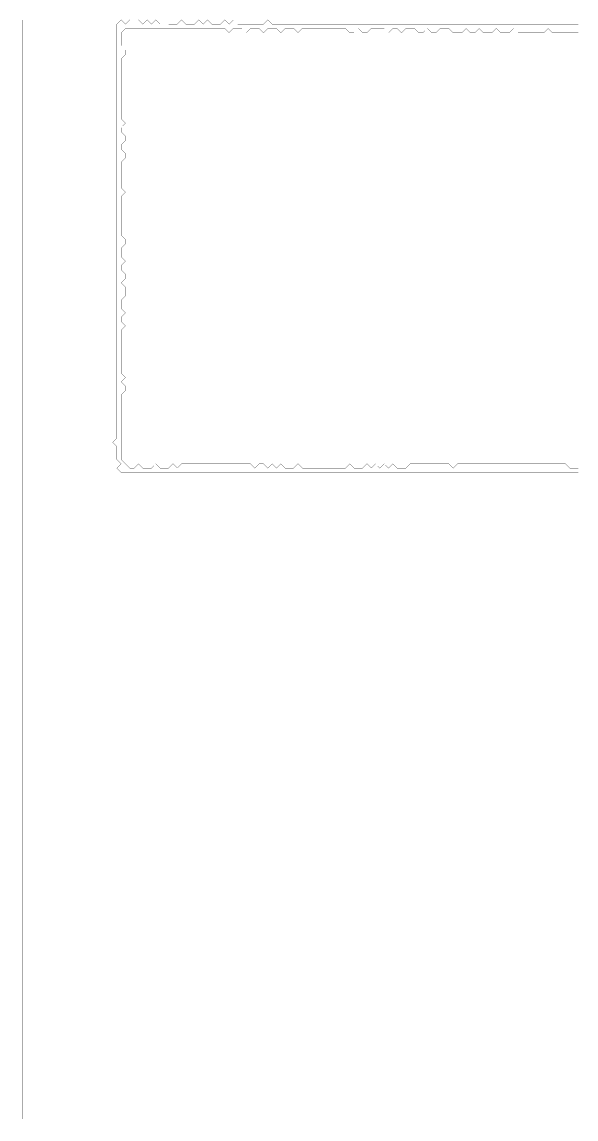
# Model space of a CAD drawing. Header units: metres. Extents: x 0 to 5064, y -5064 to 0.
# Drawn here: x 0 to 1273, y -5064 to -2542 of the extents above; entities that cross this region are included whole.
import ezdxf

# ---------------------------------------------------------------- set-up
doc = ezdxf.new("R2010")
doc.units = ezdxf.units.M
doc.layers.add('conductor', color=1, linetype='Continuous')
doc.layers.add('substrate', color=5, linetype='Continuous')

msp = doc.modelspace()

# ---------------------------------------------------------------- linework, layer by layer
at = {"layer": 'conductor', "const_width": 0.5}
msp.add_lwpolyline([(1278.4, -2566.7), (1268.5, -2566.7), (1258.6, -2566.7), (1248.7, -2566.7), (1238.8, -2566.7), (1228.9, -2566.7), (1218.9, -2566.7), (1209, -2556.8), (1199.1, -2566.7), (1189.2, -2566.7), (1179.3, -2566.7), (1169.4, -2566.7), (1159.5, -2566.7), (1149.6, -2566.7), (1139.7, -2566.7), (1129.8, -2556.8), (1119.8, -2566.7), (1109.9, -2566.7), (1100, -2566.7), (1090.1, -2556.8), (1080.2, -2566.7), (1070.3, -2566.7), (1060.4, -2566.7), (1050.5, -2556.8), (1040.6, -2566.7), (1030.7, -2566.7), (1020.7, -2556.8), (1010.8, -2566.7), (1000.9, -2566.7), (991, -2566.7), (981.1, -2556.8), (971.2, -2556.8), (961.3, -2556.8), (951.4, -2566.7), (941.5, -2566.7), (931.6, -2556.8), (921.6, -2566.7), (911.7, -2566.7), (901.8, -2556.8), (891.9, -2556.8), (882, -2556.8), (872.1, -2566.7), (862.2, -2556.8), (852.3, -2556.8), (842.4, -2566.7), (832.5, -2556.8), (822.5, -2556.8), (812.6, -2556.8), (802.7, -2556.8), (792.8, -2566.7), (782.9, -2566.7), (773, -2556.8), (763.1, -2566.7), (753.2, -2566.7), (743.3, -2556.8), (733.4, -2556.8), (723.4, -2556.8), (713.5, -2556.8), (703.6, -2556.8), (693.7, -2556.8), (683.8, -2556.8), (673.9, -2556.8), (664, -2556.8), (654.1, -2556.8), (644.2, -2556.8), (634.2, -2566.7), (624.3, -2556.8), (614.4, -2556.8), (604.5, -2556.8), (594.6, -2566.7), (584.7, -2556.8), (574.8, -2556.8), (564.9, -2556.8), (555, -2566.7), (545.1, -2556.8), (535.1, -2556.8), (525.2, -2556.8), (515.3, -2566.7), (505.4, -2556.8), (495.5, -2556.8), (485.6, -2556.8), (475.7, -2566.7), (465.8, -2556.8), (455.9, -2556.8), (446, -2556.8), (436, -2556.8), (426.1, -2556.8), (416.2, -2556.8), (406.3, -2556.8), (396.4, -2556.8), (386.5, -2556.8), (376.6, -2556.8), (366.7, -2556.8), (356.8, -2556.8), (346.9, -2556.8), (336.9, -2556.8), (327, -2556.8), (317.1, -2556.8), (307.2, -2556.8), (297.3, -2556.8), (287.4, -2556.8), (277.5, -2556.8), (267.6, -2556.8), (257.7, -2556.8), (247.8, -2556.8), (237.8, -2556.8), (227.9, -2566.7), (227.9, -2576.6), (227.9, -2586.6), (227.9, -2596.5), (237.8, -2606.4), (237.8, -2616.3), (227.9, -2626.2), (227.9, -2636.1), (227.9, -2646), (227.9, -2655.9), (227.9, -2665.8), (227.9, -2675.7), (227.9, -2685.7), (227.9, -2695.6), (227.9, -2705.5), (227.9, -2715.4), (227.9, -2725.3), (227.9, -2735.2), (227.9, -2745.1), (227.9, -2755), (227.9, -2764.9), (237.8, -2774.8), (227.9, -2784.8), (227.9, -2794.7), (237.8, -2804.6), (237.8, -2814.5), (227.9, -2824.4), (227.9, -2834.3), (237.8, -2844.2), (237.8, -2854.1), (227.9, -2864), (227.9, -2873.9), (227.9, -2883.9), (227.9, -2893.8), (227.9, -2903.7), (227.9, -2913.6), (227.9, -2923.5), (237.8, -2933.4), (227.9, -2943.3), (227.9, -2953.2), (227.9, -2963.1), (227.9, -2973), (227.9, -2983), (227.9, -2992.9), (227.9, -3002.8), (227.9, -3012.7), (227.9, -3022.6), (227.9, -3032.5), (237.8, -3042.4), (237.8, -3052.3), (227.9, -3062.2), (227.9, -3072.1), (227.9, -3082.1), (237.8, -3092), (227.9, -3101.9), (227.9, -3111.8), (237.8, -3121.7), (237.8, -3131.6), (227.9, -3141.5), (237.8, -3151.4), (237.8, -3161.3), (237.8, -3171.2), (227.9, -3181.2), (227.9, -3191.1), (227.9, -3201), (237.8, -3210.9), (227.9, -3220.8), (227.9, -3230.7), (237.8, -3240.6), (227.9, -3250.5), (227.9, -3260.4), (227.9, -3270.4), (227.9, -3280.3), (227.9, -3290.2), (227.9, -3300.1), (227.9, -3310), (227.9, -3319.9), (227.9, -3329.8), (227.9, -3339.7), (227.9, -3349.6), (237.8, -3359.5), (227.9, -3369.5), (237.8, -3379.4), (237.8, -3389.3), (227.9, -3399.2), (227.9, -3409.1), (227.9, -3419), (227.9, -3428.9), (227.9, -3438.8), (227.9, -3448.7), (227.9, -3458.6), (227.9, -3468.6), (227.9, -3478.5), (227.9, -3488.4), (227.9, -3498.3), (227.9, -3508.2), (227.9, -3518.1), (227.9, -3528), (227.9, -3537.9), (227.9, -3547.8), (237.8, -3557.7), (247.8, -3567.7), (257.7, -3567.7), (267.6, -3557.7), (277.5, -3567.7), (287.4, -3567.7), (297.3, -3567.7), (307.2, -3557.7), (317.1, -3567.7), (327, -3567.7), (336.9, -3567.7), (346.9, -3557.7), (356.8, -3567.7), (366.7, -3557.7), (376.6, -3557.7), (386.5, -3557.7), (396.4, -3557.7), (406.3, -3557.7), (416.2, -3557.7), (426.1, -3557.7), (436, -3557.7), (446, -3557.7), (455.9, -3557.7), (465.8, -3557.7), (475.7, -3557.7), (485.6, -3557.7), (495.5, -3557.7), (505.4, -3557.7), (515.3, -3557.7), (525.2, -3557.7), (535.1, -3567.7), (545.1, -3557.7), (555, -3557.7), (564.9, -3567.7), (574.8, -3557.7), (584.7, -3567.7), (594.6, -3557.7), (604.5, -3567.7), (614.4, -3567.7), (624.3, -3567.7), (634.2, -3557.7), (644.2, -3567.7), (654.1, -3567.7), (664, -3567.7), (673.9, -3567.7), (683.8, -3567.7), (693.7, -3567.7), (703.6, -3567.7), (713.5, -3567.7), (723.4, -3567.7), (733.4, -3567.7), (743.3, -3567.7), (753.2, -3557.7), (763.1, -3567.7), (773, -3567.7), (782.9, -3567.7), (792.8, -3557.7), (802.7, -3567.7), (812.6, -3557.7), (822.5, -3567.7), (832.5, -3557.7), (842.4, -3567.7), (852.3, -3557.7), (862.2, -3567.7), (872.1, -3567.7), (882, -3567.7), (891.9, -3557.7), (901.8, -3557.7), (911.7, -3557.7), (921.6, -3557.7), (931.6, -3557.7), (941.5, -3557.7), (951.4, -3557.7), (961.3, -3557.7), (971.2, -3557.7), (981.1, -3557.7), (991, -3567.7), (1000.9, -3557.7), (1010.8, -3557.7), (1020.7, -3557.7), (1030.7, -3557.7), (1040.6, -3557.7), (1050.5, -3557.7), (1060.4, -3557.7), (1070.3, -3557.7), (1080.2, -3557.7), (1090.1, -3557.7), (1100, -3557.7), (1109.9, -3557.7), (1119.8, -3557.7), (1129.8, -3557.7), (1139.7, -3557.7), (1149.6, -3557.7), (1159.5, -3557.7), (1169.4, -3557.7), (1179.3, -3557.7), (1189.2, -3557.7), (1199.1, -3557.7), (1209, -3557.7), (1218.9, -3557.7), (1228.9, -3557.7), (1238.8, -3557.7), (1248.7, -3557.7), (1258.6, -3567.7), (1268.5, -3567.7), (1278.4, -3567.7)], dxfattribs=at)
at = {"layer": 'substrate', "const_width": 0.5}
for points in [[(0, -2537), (0, -2546.9), (0, -2556.8), (0, -2566.7), (0, -2576.6), (0, -2586.6), (0, -2596.5), (0, -2606.4), (0, -2616.3), (0, -2626.2), (0, -2636.1), (0, -2646), (0, -2655.9), (0, -2665.8), (0, -2675.7), (0, -2685.7), (0, -2695.6), (0, -2705.5), (0, -2715.4), (0, -2725.3), (0, -2735.2), (0, -2745.1), (0, -2755), (0, -2764.9), (0, -2774.8), (0, -2784.8), (0, -2794.7), (0, -2804.6), (0, -2814.5), (0, -2824.4), (0, -2834.3), (0, -2844.2), (0, -2854.1), (0, -2864), (0, -2873.9), (0, -2883.9), (0, -2893.8), (0, -2903.7), (0, -2913.6), (0, -2923.5), (0, -2933.4), (0, -2943.3), (0, -2953.2), (0, -2963.1), (0, -2973), (0, -2983), (0, -2992.9), (0, -3002.8), (0, -3012.7), (0, -3022.6), (0, -3032.5), (0, -3042.4), (0, -3052.3), (0, -3062.2), (0, -3072.1), (0, -3082.1), (0, -3092), (0, -3101.9), (0, -3111.8), (0, -3121.7), (0, -3131.6), (0, -3141.5), (0, -3151.4), (0, -3161.3), (0, -3171.2), (0, -3181.2), (0, -3191.1), (0, -3201), (0, -3210.9), (0, -3220.8), (0, -3230.7), (0, -3240.6), (0, -3250.5), (0, -3260.4), (0, -3270.4), (0, -3280.3), (0, -3290.2), (0, -3300.1), (0, -3310), (0, -3319.9), (0, -3329.8), (0, -3339.7), (0, -3349.6), (0, -3359.5), (0, -3369.5), (0, -3379.4), (0, -3389.3), (0, -3399.2), (0, -3409.1), (0, -3419), (0, -3428.9), (0, -3438.8), (0, -3448.7), (0, -3458.6), (0, -3468.6), (0, -3478.5), (0, -3488.4), (0, -3498.3), (0, -3508.2), (0, -3518.1), (0, -3528), (0, -3537.9), (0, -3547.8), (0, -3557.7), (0, -3567.7), (0, -3577.6), (0, -3587.5), (0, -3597.4), (0, -3607.3), (0, -3617.2), (0, -3627.1), (0, -3637), (0, -3646.9), (0, -3656.8), (0, -3666.8), (0, -3676.7), (0, -3686.6), (0, -3696.5), (0, -3706.4), (0, -3716.3), (0, -3726.2), (0, -3736.1), (0, -3746), (0, -3755.9), (0, -3765.9), (0, -3775.8), (0, -3785.7), (0, -3795.6), (0, -3805.5), (0, -3815.4), (0, -3825.3), (0, -3835.2), (0, -3845.1), (0, -3855.1), (0, -3865), (0, -3874.9), (0, -3884.8), (0, -3894.7), (0, -3904.6), (0, -3914.5), (0, -3924.4), (0, -3934.3), (0, -3944.2), (0, -3954.2), (0, -3964.1), (0, -3974), (0, -3983.9), (0, -3993.8), (0, -4003.7), (0, -4013.6), (0, -4023.5), (0, -4033.4), (0, -4043.3), (0, -4053.3), (0, -4063.2), (0, -4073.1), (0, -4083), (0, -4092.9), (0, -4102.8), (0, -4112.7), (0, -4122.6), (0, -4132.5), (0, -4142.4), (0, -4152.4), (0, -4162.3), (0, -4172.2), (0, -4182.1), (0, -4192), (0, -4201.9), (0, -4211.8), (0, -4221.7), (0, -4231.6), (0, -4241.5), (0, -4251.5), (0, -4261.4), (0, -4271.3), (0, -4281.2), (0, -4291.1), (0, -4301), (0, -4310.9), (0, -4320.8), (0, -4330.7), (0, -4340.6), (0, -4350.6), (0, -4360.5), (0, -4370.4), (0, -4380.3), (0, -4390.2), (0, -4400.1), (0, -4410), (0, -4419.9), (0, -4429.8), (0, -4439.8), (0, -4449.7), (0, -4459.6), (0, -4469.5), (0, -4479.4), (0, -4489.3), (0, -4499.2), (0, -4509.1), (0, -4519), (0, -4528.9), (0, -4538.9), (0, -4548.8), (0, -4558.7), (0, -4568.6), (0, -4578.5), (0, -4588.4), (0, -4598.3), (0, -4608.2), (0, -4618.1), (0, -4628), (0, -4638), (0, -4647.9), (0, -4657.8), (0, -4667.7), (0, -4677.6), (0, -4687.5), (0, -4697.4), (0, -4707.3), (0, -4717.2), (0, -4727.1), (0, -4737.1), (0, -4747), (0, -4756.9), (0, -4766.8), (0, -4776.7), (0, -4786.6), (0, -4796.5), (0, -4806.4), (0, -4816.3), (0, -4826.2), (0, -4836.2), (0, -4846.1), (0, -4856), (0, -4865.9), (0, -4875.8), (0, -4885.7), (0, -4895.6), (0, -4905.5), (0, -4915.4), (0, -4925.3), (0, -4935.3), (0, -4945.2), (0, -4955.1), (0, -4965), (0, -4974.9), (0, -4984.8), (0, -4994.7), (0, -5004.6), (0, -5014.5), (0, -5024.4), (0, -5034.4), (0, -5044.3), (0, -5054.2), (0, -5064.1), (9.9, -5064.1), (19.8, -5064.1), (29.7, -5064.1), (39.6, -5064.1), (49.6, -5064.1), (59.5, -5064.1), (69.4, -5064.1), (79.3, -5064.1), (89.2, -5064.1), (99.1, -5064.1), (109, -5064.1), (118.9, -5064.1), (128.8, -5064.1), (138.7, -5064.1), (148.7, -5064.1), (158.6, -5064.1), (168.5, -5064.1), (178.4, -5064.1), (188.3, -5064.1), (198.2, -5064.1), (208.1, -5064.1), (218, -5064.1), (227.9, -5064.1), (237.8, -5064.1), (247.8, -5064.1), (257.7, -5064.1), (267.6, -5064.1), (277.5, -5064.1), (287.4, -5064.1), (297.3, -5064.1), (307.2, -5064.1), (317.1, -5064.1), (327, -5064.1), (336.9, -5064.1), (346.9, -5064.1), (356.8, -5064.1), (366.7, -5064.1), (376.6, -5064.1), (386.5, -5064.1), (396.4, -5064.1), (406.3, -5064.1), (416.2, -5064.1), (426.1, -5064.1), (436, -5064.1), (446, -5064.1), (455.9, -5064.1), (465.8, -5064.1), (475.7, -5064.1), (485.6, -5064.1), (495.5, -5064.1), (505.4, -5064.1), (515.3, -5064.1), (525.2, -5064.1), (535.1, -5064.1), (545.1, -5064.1), (555, -5064.1), (564.9, -5064.1), (574.8, -5064.1), (584.7, -5064.1), (594.6, -5064.1), (604.5, -5064.1), (614.4, -5064.1), (624.3, -5064.1), (634.2, -5064.1), (644.2, -5064.1), (654.1, -5064.1), (664, -5064.1), (673.9, -5064.1), (683.8, -5064.1), (693.7, -5064.1), (703.6, -5064.1), (713.5, -5064.1), (723.4, -5064.1), (733.4, -5064.1), (743.3, -5064.1), (753.2, -5064.1), (763.1, -5064.1), (773, -5064.1), (782.9, -5064.1), (792.8, -5064.1), (802.7, -5064.1), (812.6, -5064.1), (822.5, -5064.1), (832.5, -5064.1), (842.4, -5064.1), (852.3, -5064.1), (862.2, -5064.1), (872.1, -5064.1), (882, -5064.1), (891.9, -5064.1), (901.8, -5064.1), (911.7, -5064.1), (921.6, -5064.1), (931.6, -5064.1), (941.5, -5064.1), (951.4, -5064.1), (961.3, -5064.1), (971.2, -5064.1), (981.1, -5064.1), (991, -5064.1), (1000.9, -5064.1), (1010.8, -5064.1), (1020.7, -5064.1), (1030.7, -5064.1), (1040.6, -5064.1), (1050.5, -5064.1), (1060.4, -5064.1), (1070.3, -5064.1), (1080.2, -5064.1), (1090.1, -5064.1), (1100, -5064.1), (1109.9, -5064.1), (1119.8, -5064.1), (1129.8, -5064.1), (1139.7, -5064.1), (1149.6, -5064.1), (1159.5, -5064.1), (1169.4, -5064.1), (1179.3, -5064.1), (1189.2, -5064.1), (1199.1, -5064.1), (1209, -5064.1), (1218.9, -5064.1), (1228.9, -5064.1), (1238.8, -5064.1), (1248.7, -5064.1), (1258.6, -5064.1), (1268.5, -5064.1), (1278.4, -5064.1)], [(1278.4, -3577.6), (1268.5, -3577.6), (1258.6, -3577.6), (1248.7, -3577.6), (1238.8, -3577.6), (1228.9, -3577.6), (1218.9, -3577.6), (1209, -3577.6), (1199.1, -3577.6), (1189.2, -3577.6), (1179.3, -3577.6), (1169.4, -3577.6), (1159.5, -3577.6), (1149.6, -3577.6), (1139.7, -3577.6), (1129.8, -3577.6), (1119.8, -3577.6), (1109.9, -3577.6), (1100, -3577.6), (1090.1, -3577.6), (1080.2, -3577.6), (1070.3, -3577.6), (1060.4, -3577.6), (1050.5, -3577.6), (1040.6, -3577.6), (1030.7, -3577.6), (1020.7, -3577.6), (1010.8, -3577.6), (1000.9, -3577.6), (991, -3577.6), (981.1, -3577.6), (971.2, -3577.6), (961.3, -3577.6), (951.4, -3577.6), (941.5, -3577.6), (931.6, -3577.6), (921.6, -3577.6), (911.7, -3577.6), (901.8, -3577.6), (891.9, -3577.6), (882, -3577.6), (872.1, -3577.6), (862.2, -3577.6), (852.3, -3577.6), (842.4, -3577.6), (832.5, -3577.6), (822.5, -3577.6), (812.6, -3577.6), (802.7, -3577.6), (792.8, -3577.6), (782.9, -3577.6), (773, -3577.6), (763.1, -3577.6), (753.2, -3577.6), (743.3, -3577.6), (733.4, -3577.6), (723.4, -3577.6), (713.5, -3577.6), (703.6, -3577.6), (693.7, -3577.6), (683.8, -3577.6), (673.9, -3577.6), (664, -3577.6), (654.1, -3577.6), (644.2, -3577.6), (634.2, -3577.6), (624.3, -3577.6), (614.4, -3577.6), (604.5, -3577.6), (594.6, -3577.6), (584.7, -3577.6), (574.8, -3577.6), (564.9, -3577.6), (555, -3577.6), (545.1, -3577.6), (535.1, -3577.6), (525.2, -3577.6), (515.3, -3577.6), (505.4, -3577.6), (495.5, -3577.6), (485.6, -3577.6), (475.7, -3577.6), (465.8, -3577.6), (455.9, -3577.6), (446, -3577.6), (436, -3577.6), (426.1, -3577.6), (416.2, -3577.6), (406.3, -3577.6), (396.4, -3577.6), (386.5, -3577.6), (376.6, -3577.6), (366.7, -3577.6), (356.8, -3577.6), (346.9, -3577.6), (336.9, -3577.6), (327, -3577.6), (317.1, -3577.6), (307.2, -3577.6), (297.3, -3577.6), (287.4, -3577.6), (277.5, -3577.6), (267.6, -3577.6), (257.7, -3577.6), (247.8, -3577.6), (237.8, -3577.6), (227.9, -3577.6), (218, -3567.7), (227.9, -3557.7), (218, -3547.8), (218, -3537.9), (218, -3528), (218, -3518.1), (208.1, -3508.2), (218, -3498.3), (218, -3488.4), (218, -3478.5), (218, -3468.6), (218, -3458.6), (218, -3448.7), (218, -3438.8), (218, -3428.9), (218, -3419), (218, -3409.1), (218, -3399.2), (218, -3389.3), (218, -3379.4), (218, -3369.5), (218, -3359.5), (218, -3349.6), (218, -3339.7), (218, -3329.8), (218, -3319.9), (218, -3310), (218, -3300.1), (218, -3290.2), (218, -3280.3), (218, -3270.4), (218, -3260.4), (218, -3250.5), (218, -3240.6), (218, -3230.7), (218, -3220.8), (218, -3210.9), (218, -3201), (218, -3191.1), (218, -3181.2), (218, -3171.2), (218, -3161.3), (218, -3151.4), (218, -3141.5), (218, -3131.6), (218, -3121.7), (218, -3111.8), (218, -3101.9), (218, -3092), (218, -3082.1), (218, -3072.1), (218, -3062.2), (218, -3052.3), (218, -3042.4), (218, -3032.5), (218, -3022.6), (218, -3012.7), (218, -3002.8), (218, -2992.9), (218, -2983), (218, -2973), (218, -2963.1), (218, -2953.2), (218, -2943.3), (218, -2933.4), (218, -2923.5), (218, -2913.6), (218, -2903.7), (218, -2893.8), (218, -2883.9), (218, -2873.9), (218, -2864), (218, -2854.1), (218, -2844.2), (218, -2834.3), (218, -2824.4), (218, -2814.5), (218, -2804.6), (218, -2794.7), (218, -2784.8), (218, -2774.8), (218, -2764.9), (218, -2755), (218, -2745.1), (218, -2735.2), (218, -2725.3), (218, -2715.4), (218, -2705.5), (218, -2695.6), (218, -2685.7), (218, -2675.7), (218, -2665.8), (218, -2655.9), (218, -2646), (218, -2636.1), (218, -2626.2), (218, -2616.3), (218, -2606.4), (218, -2596.5), (218, -2586.6), (218, -2576.6), (218, -2566.7), (218, -2556.8), (218, -2546.9), (227.9, -2537), (237.8, -2546.9), (247.8, -2537)], [(267.6, -2537), (277.5, -2546.9), (287.4, -2537), (297.3, -2546.9), (307.2, -2537), (317.1, -2546.9), (327, -2537), (336.9, -2546.9), (346.9, -2546.9), (356.8, -2546.9), (366.7, -2537), (376.6, -2546.9), (386.5, -2546.9), (396.4, -2546.9), (406.3, -2537), (416.2, -2546.9), (426.1, -2537), (436, -2546.9), (446, -2546.9), (455.9, -2546.9), (465.8, -2537), (475.7, -2546.9), (485.6, -2537), (495.5, -2546.9), (505.4, -2546.9), (515.3, -2546.9), (525.2, -2546.9), (535.1, -2546.9), (545.1, -2546.9), (555, -2546.9), (564.9, -2537), (574.8, -2546.9), (584.7, -2546.9), (594.6, -2546.9), (604.5, -2546.9), (614.4, -2546.9), (624.3, -2546.9), (634.2, -2546.9), (644.2, -2546.9), (654.1, -2546.9), (664, -2546.9), (673.9, -2546.9), (683.8, -2546.9), (693.7, -2546.9), (703.6, -2546.9), (713.5, -2546.9), (723.4, -2546.9), (733.4, -2546.9), (743.3, -2546.9), (753.2, -2546.9), (763.1, -2546.9), (773, -2546.9), (782.9, -2546.9), (792.8, -2546.9), (802.7, -2546.9), (812.6, -2546.9), (822.5, -2546.9), (832.5, -2546.9), (842.4, -2546.9), (852.3, -2546.9), (862.2, -2546.9), (872.1, -2546.9), (882, -2546.9), (891.9, -2546.9), (901.8, -2546.9), (911.7, -2546.9), (921.6, -2546.9), (931.6, -2546.9), (941.5, -2546.9), (951.4, -2546.9), (961.3, -2546.9), (971.2, -2546.9), (981.1, -2546.9), (991, -2546.9), (1000.9, -2546.9), (1010.8, -2546.9), (1020.7, -2546.9), (1030.7, -2546.9), (1040.6, -2546.9), (1050.5, -2546.9), (1060.4, -2546.9), (1070.3, -2546.9), (1080.2, -2546.9), (1090.1, -2546.9), (1100, -2546.9), (1109.9, -2546.9), (1119.8, -2546.9), (1129.8, -2546.9), (1139.7, -2546.9), (1149.6, -2546.9), (1159.5, -2546.9), (1169.4, -2546.9), (1179.3, -2546.9), (1189.2, -2546.9), (1199.1, -2546.9), (1209, -2546.9), (1218.9, -2546.9), (1228.9, -2546.9), (1238.8, -2546.9), (1248.7, -2546.9), (1258.6, -2546.9), (1268.5, -2546.9), (1278.4, -2546.9)]]:
    msp.add_lwpolyline(points, dxfattribs=at)

doc.saveas('drawing.dxf')
